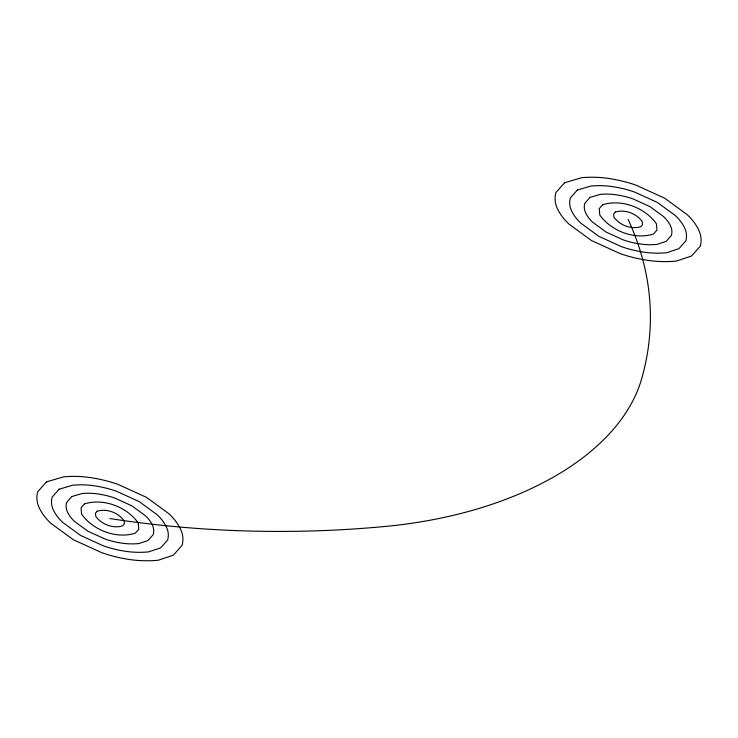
<?xml version="1.0" encoding="UTF-8"?>
<svg xmlns="http://www.w3.org/2000/svg" width="738" height="738" viewBox="0 0 738 738"><rect width="100%" height="100%" fill="white"/><g stroke="black" fill="none" stroke-linecap="round" stroke-linejoin="round"><path stroke-width="1.11" d="M628.084 219.38A654.846 378.077 0 0 1 641.709 378.603A310.532 179.288 0 0 1 385.706 526.406A654.846 378.077 0 0 1 109.916 518.546M46.448 481.905L37.767 491.665A65.488 37.804 0 0 0 39.132 507.596A102.564 59.215 0 0 0 50.793 523.251L73.274 539.699L101.761 552.67A102.564 59.215 0 0 0 128.882 559.413A69.538 40.147 0 0 0 158.163 560.243L173.375 555.179L182.055 545.419A65.488 37.804 0 0 0 180.699 529.497A102.564 59.215 0 0 0 169.03 513.832L146.558 497.384L118.071 484.414A102.564 59.215 0 0 0 90.949 477.68A65.488 37.804 0 0 0 63.367 476.886L46.448 481.905M59.141 489.229L52.195 497.043A52.389 30.249 0 0 0 53.284 509.783A82.047 47.37 0 0 0 62.619 522.31L80.599 535.465L103.394 545.843A82.047 47.37 0 0 0 125.091 551.24A55.627 32.112 0 0 0 148.513 551.904L160.681 547.854L167.627 540.041A52.389 30.249 0 0 0 166.539 527.301A82.047 47.37 0 0 0 157.203 514.773L139.224 501.619L116.438 491.24A82.047 47.37 0 0 0 94.741 485.853A52.389 30.249 0 0 0 72.675 485.217L59.141 489.229M71.835 496.554L66.623 502.421A39.289 22.684 0 0 0 67.444 511.969A61.54 35.525 0 0 0 74.446 521.369L87.933 531.231L105.017 539.017A61.54 35.525 0 0 0 121.29 543.067A41.725 24.086 0 0 0 138.864 543.565L147.987 540.53L153.2 534.663A39.289 22.684 0 0 0 152.388 525.115A61.54 35.525 0 0 0 145.386 515.714L131.899 505.853L114.805 498.067A61.54 35.525 0 0 0 98.532 494.026A39.289 22.684 0 0 0 81.983 493.547L71.835 496.554M84.529 503.888L81.051 507.79L81.604 514.165C93.006 530.225 116.336 539.201 135.303 533.196L138.772 529.294L138.227 522.919C126.798 506.821 103.578 497.956 84.529 503.888M97.222 511.213L95.488 513.168L95.755 516.351C101.457 524.386 113.126 528.869 122.609 525.871L124.344 523.915L124.067 520.733C118.357 512.679 106.742 508.251 97.222 511.213M564.625 182.738L555.945 192.507A65.488 37.804 0 0 0 557.301 208.43A102.564 59.215 0 0 0 568.97 224.084L591.442 240.533L619.929 253.512A102.564 59.215 0 0 0 647.051 260.246A69.538 40.147 0 0 0 676.34 261.077L691.552 256.021L700.233 246.252A65.488 37.804 0 0 0 698.868 230.33A102.564 59.215 0 0 0 687.207 214.675L664.726 198.227L636.239 185.247A102.564 59.215 0 0 0 609.118 178.513A65.488 37.804 0 0 0 581.544 177.729L564.625 182.738M577.319 190.063L570.373 197.876A52.389 30.249 0 0 0 571.461 210.616A82.047 47.37 0 0 0 580.797 223.144L598.776 236.298L621.562 246.686A82.047 47.37 0 0 0 643.259 252.073A55.627 32.112 0 0 0 666.691 252.737L678.859 248.688L685.805 240.874A52.389 30.249 0 0 0 684.716 228.134A82.047 47.37 0 0 0 675.381 215.616L657.401 202.452L634.606 192.074A82.047 47.37 0 0 0 612.909 186.686A52.389 30.249 0 0 0 590.852 186.059L577.319 190.063M590.013 197.397L584.8 203.254A39.289 22.684 0 0 0 585.612 212.812A61.54 35.525 0 0 0 592.614 222.203L606.101 232.073L623.195 239.859A61.54 35.525 0 0 0 639.468 243.9A41.725 24.086 0 0 0 657.041 244.398L666.165 241.363L671.377 235.505A39.289 22.684 0 0 0 670.556 225.948A61.54 35.525 0 0 0 663.554 216.557L650.067 206.686L632.983 198.9A61.54 35.525 0 0 0 616.71 194.86A39.289 22.684 0 0 0 600.16 194.389L590.013 197.397M602.697 204.721L599.228 208.633L599.773 214.998C611.175 231.059 634.505 240.034 653.471 234.038L656.949 230.127L656.396 223.762C644.975 207.664 621.756 198.799 602.697 204.721M615.391 212.046L613.656 214.002L613.933 217.184C619.634 225.219 631.294 229.702 640.778 226.704L642.512 224.749L642.245 221.566C636.525 213.522 624.92 209.085 615.391 212.046"/></g></svg>
